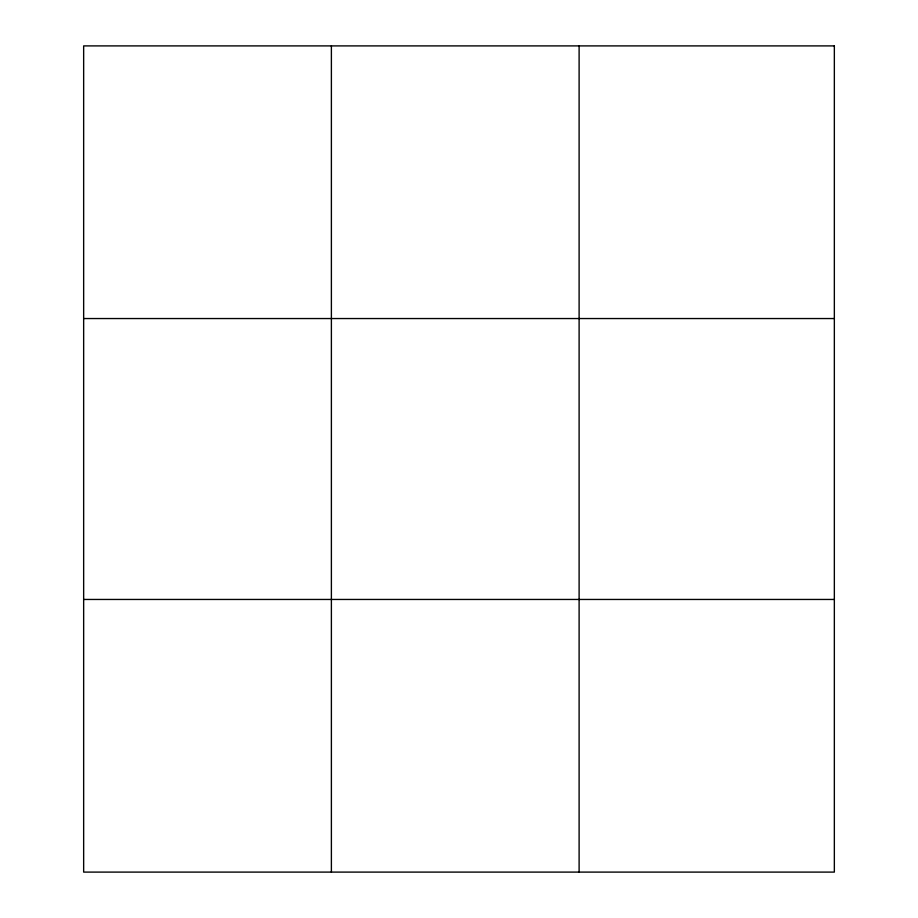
<?xml version="1.0" encoding="UTF-8"?>
<svg xmlns="http://www.w3.org/2000/svg" width="918" height="918" viewBox="0 0 918 918"><rect width="100%" height="100%" fill="white"/><g stroke="black" fill="none" stroke-linecap="round" stroke-linejoin="round"><path stroke-width="1.38" d="M331.387 872.1L331.387 45.9M579.109 872.1L579.109 45.9M83.653 318.546L834.347 318.546M83.653 599.454L834.347 599.454M834.347 45.9L834.347 872.1L83.653 872.1L83.653 45.9L834.347 45.9"/></g></svg>
